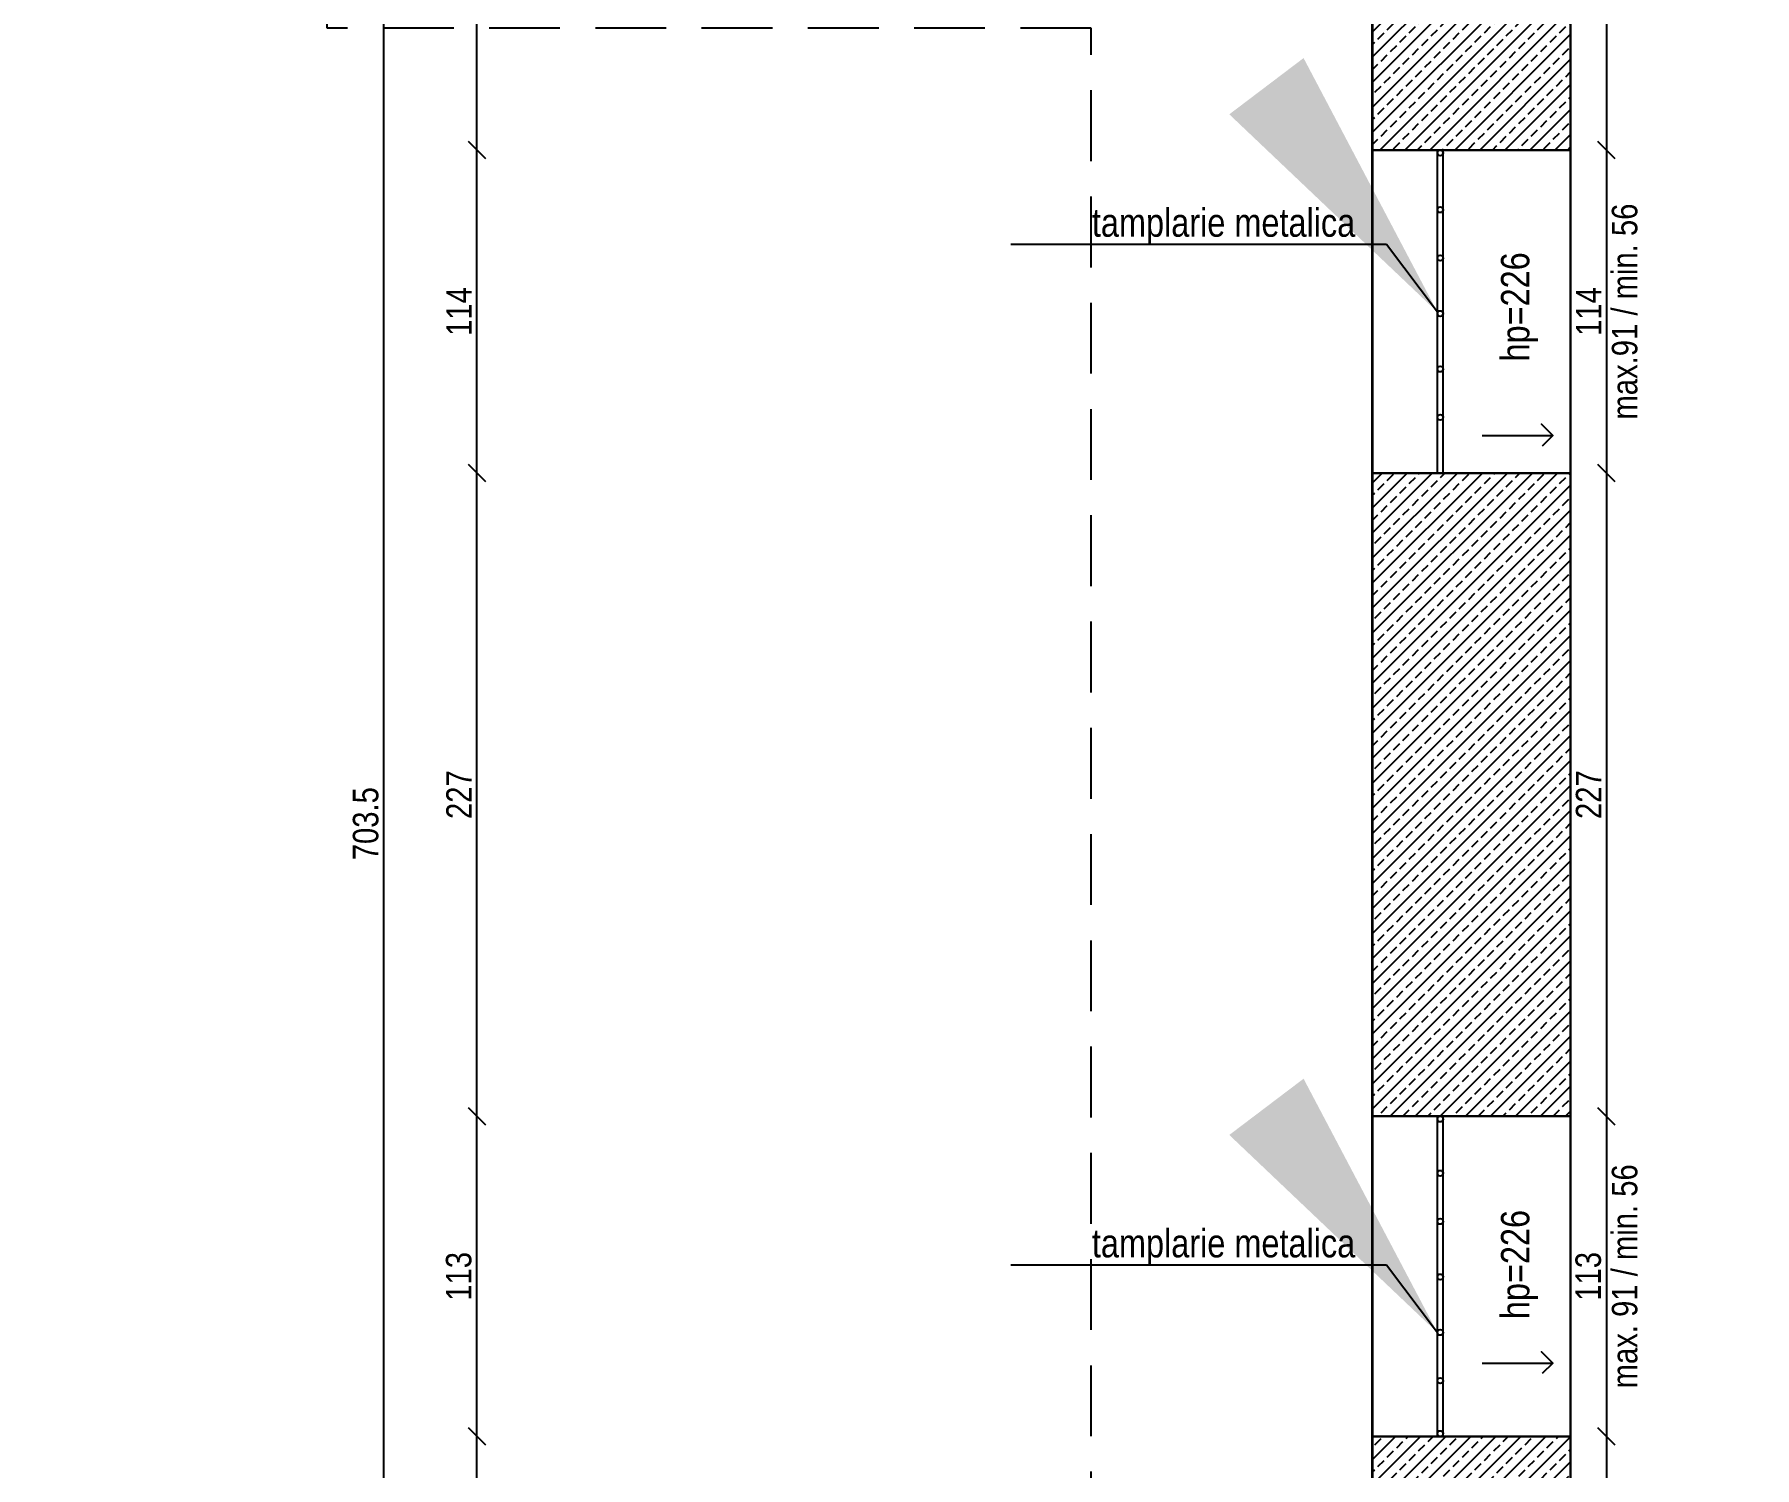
# Model space of a CAD drawing. Header units: metres. Extents: x 493 to 630, y -132 to -15.
# Drawn here: x 555.41 to 561.48, y -57.11 to -52.05 of the extents above; entities that cross this region are included whole.
import ezdxf
from ezdxf import colors
from ezdxf.entities.mleader import LeaderData, LeaderLine
from ezdxf.math import Vec2, Vec3

# ---------------------------------------------------------------- set-up
doc = ezdxf.new("R2010")
doc.units = ezdxf.units.M
doc.header["$MEASUREMENT"] = 0
doc.header["$PDMODE"] = 3
doc.linetypes.add('HIDDEN2', pattern=[0.1875, 0.125, -0.0625])
for name, color, linetype in [('a_caramida', 2, 'Continuous'), ('a_cote_50', 9, 'Continuous'), ('a_metal', 42, 'Continuous'), ('a_pereti_hasuri', 253, 'Continuous'), ('a_scari_punctat', 40, 'HIDDEN2'), ('a_termoizolatie', 8, 'Continuous'), ('a_text', 7, 'Continuous'), ('a_vederi', 74, 'Continuous')]:
    doc.layers.add(name, color=color, linetype=linetype)
doc.layers.add('a_suprafete', color=7, linetype='Continuous', plot=False)
doc.styles.get("Standard").update_dxf_attribs({"font": 'ARIALN.TTF'})
doc.dimstyles.new('50 cote', dxfattribs={"dimtxt": 0.09, "dimasz": 0.06, "dimexe": 0, "dimexo": 0, "dimgap": 0.018, "dimtad": 1, "dimdec": 1, "dimlfac": 100, "dimrnd": 0.5, "dimdsep": 46, "dimtxsty": 'Standard', "dimblk": 'OBLIQUE', "dimcen": 0.00045, "dimclrd": 256, "dimclrt": 4, "dimadec": 1, "dimazin": 0, "dimtfac": 1, "dimtdec": 1, "dimtix": 1, "dimtofl": 0, "dimtmove": 0, "dimatfit": 3, "dimldrblk": 'OBLIQUE', "dimfxl": 0, "dimtolj": 1, "dimtzin": 0, "dimarcsym": 0})
pattern_1 = [(45, (-4876.954644, 8292.469365), (-0.04419417382, 0.04419417382), []), (45, (-4876.91045, 8292.469365), (-0.04419417382, 0.04419417382), [0.03125, -0.015625])]

# ---------------------------------------------------------------- blocks, each defined once
blk = doc.blocks.new('_Oblique')
at = {"color": 0, "linetype": 'ByBlock', "lineweight": -2}
blk.add_line((-0.5, -0.5), (0.5, 0.5), dxfattribs=at)
blk = doc.blocks.new('*D460')
at = {"layer": 'a_termoizolatie', "lineweight": -2, "ltscale": 0.3}
blk.add_line((560.9619, -49.8361), (560.9619, -52.4561), dxfattribs=at)
at = {"layer": 'Defpoints', "color": 0, "ltscale": 0.3}
for p in [(560.8651, -49.8361), (560.8351, -52.4561), (560.9619, -52.4561)]:
    blk.add_point(p, dxfattribs=at)
at = {"layer": 'a_termoizolatie', "lineweight": -2, "ltscale": 0.3, "xscale": 0.06, "yscale": 0.06, "zscale": 0.06}
for p, rotation in [((560.9619, -49.8361), 90), ((560.9619, -52.4561), 270)]:
    blk.add_blockref('_Oblique', p, dxfattribs=dict(at, rotation=rotation))
at = {"layer": 'a_termoizolatie', "color": 4, "ltscale": 0.3, "insert": (560.8979, -51.1461), "char_height": 0.09, "attachment_point": 5, "rotation": 90}
blk.add_mtext('\\A1;262', dxfattribs=at)
blk = doc.blocks.new('*D461')
at = {"layer": 'a_termoizolatie', "lineweight": -2, "ltscale": 0.3}
blk.add_line((560.9619, -52.4561), (560.9619, -53.5961), dxfattribs=at)
at = {"layer": 'Defpoints', "color": 0, "ltscale": 0.3}
for p in [(560.8351, -52.4561), (560.8351, -53.5961), (560.9619, -53.5961)]:
    blk.add_point(p, dxfattribs=at)
at = {"layer": 'a_termoizolatie', "lineweight": -2, "ltscale": 0.3, "xscale": 0.06, "yscale": 0.06, "zscale": 0.06}
for p, rotation in [((560.9619, -52.4561), 90), ((560.9619, -53.5961), 270)]:
    blk.add_blockref('_Oblique', p, dxfattribs=dict(at, rotation=rotation))
at = {"layer": 'a_termoizolatie', "color": 4, "ltscale": 0.3, "char_height": 0.09, "attachment_point": 5, "rotation": 90}
for s, insert in [('\\A1;max.91 / min. 56', (561.0264, -53.0261)), ('\\A1;114', (560.8987, -53.0261))]:
    blk.add_mtext(s, dxfattribs=dict(at, insert=insert))
blk = doc.blocks.new('*D462')
at = {"layer": 'a_termoizolatie', "lineweight": -2, "ltscale": 0.3}
blk.add_line((560.9619, -53.5961), (560.9619, -55.8661), dxfattribs=at)
at = {"layer": 'Defpoints', "color": 0, "ltscale": 0.3}
for p in [(560.8351, -53.5961), (560.8351, -55.8661), (560.9619, -55.8661)]:
    blk.add_point(p, dxfattribs=at)
at = {"layer": 'a_termoizolatie', "lineweight": -2, "ltscale": 0.3, "xscale": 0.06, "yscale": 0.06, "zscale": 0.06}
for p, rotation in [((560.9619, -53.5961), 90), ((560.9619, -55.8661), 270)]:
    blk.add_blockref('_Oblique', p, dxfattribs=dict(at, rotation=rotation))
at = {"layer": 'a_termoizolatie', "color": 4, "ltscale": 0.3, "insert": (560.8987, -54.7311), "char_height": 0.09, "attachment_point": 5, "rotation": 90}
blk.add_mtext('\\A1;227', dxfattribs=at)
blk = doc.blocks.new('*D463')
at = {"layer": 'a_termoizolatie', "lineweight": -2, "ltscale": 0.3}
blk.add_line((560.9619, -55.8661), (560.9619, -56.9961), dxfattribs=at)
at = {"layer": 'Defpoints', "color": 0, "ltscale": 0.3}
for p in [(560.8351, -55.8661), (560.8351, -56.9961), (560.9619, -56.9961)]:
    blk.add_point(p, dxfattribs=at)
at = {"layer": 'a_termoizolatie', "lineweight": -2, "ltscale": 0.3, "xscale": 0.06, "yscale": 0.06, "zscale": 0.06}
for p, rotation in [((560.9619, -55.8661), 90), ((560.9619, -56.9961), 270)]:
    blk.add_blockref('_Oblique', p, dxfattribs=dict(at, rotation=rotation))
at = {"layer": 'a_termoizolatie', "color": 4, "ltscale": 0.3, "char_height": 0.09, "attachment_point": 5, "rotation": 90}
for s, insert in [('\\A1;max. 91 / min. 56', (561.0264, -56.4311)), ('\\A1;113', (560.8979, -56.4311))]:
    blk.add_mtext(s, dxfattribs=dict(at, insert=insert))
blk = doc.blocks.new('*D464')
at = {"layer": 'a_termoizolatie', "lineweight": -2, "ltscale": 0.3}
blk.add_line((560.9619, -56.9961), (560.9619, -59.4461), dxfattribs=at)
at = {"layer": 'Defpoints', "color": 0, "ltscale": 0.3}
for p in [(560.8351, -56.9961), (560.8351, -59.4461), (560.9619, -59.4461)]:
    blk.add_point(p, dxfattribs=at)
at = {"layer": 'a_termoizolatie', "lineweight": -2, "ltscale": 0.3, "xscale": 0.06, "yscale": 0.06, "zscale": 0.06}
for p, rotation in [((560.9619, -56.9961), 90), ((560.9619, -59.4461), 270)]:
    blk.add_blockref('_Oblique', p, dxfattribs=dict(at, rotation=rotation))
at = {"layer": 'a_termoizolatie', "color": 4, "ltscale": 0.3, "insert": (560.8979, -58.2211), "char_height": 0.09, "attachment_point": 5, "rotation": 90}
blk.add_mtext('\\A1;245', dxfattribs=at)
blk = doc.blocks.new('*D1214')
at = {"layer": 'a_cote_50', "lineweight": -2, "ltscale": 0.3}
blk.add_line((-0.092, -32.6304), (-0.092, -31.2759), dxfattribs=at)
at = {"layer": 'Defpoints', "color": 0, "ltscale": 0.3}
for p in [(-0.092, -31.2759), (7.9063, -31.2759), (0.1988, -32.6304)]:
    blk.add_point(p, dxfattribs=at)
at = {"layer": 'a_cote_50', "lineweight": -2, "ltscale": 0.3, "xscale": 0.06, "yscale": 0.06, "zscale": 0.06}
for p, rotation in [((-0.092, -31.2759), 90), ((-0.092, -32.6304), 270)]:
    blk.add_blockref('_Oblique', p, dxfattribs=dict(at, rotation=rotation))
at = {"layer": 'a_cote_50', "color": 4, "ltscale": 0.3, "insert": (-0.156, -31.9531), "char_height": 0.09, "attachment_point": 5, "rotation": 90}
blk.add_mtext('\\A1;135.5', dxfattribs=at)
blk = doc.blocks.new('*D1222')
at = {"layer": 'a_cote_50', "lineweight": -2, "ltscale": 0.3}
blk.add_line((-0.092, -31.2759), (-0.092, -30.1459), dxfattribs=at)
at = {"layer": 'Defpoints', "color": 0, "ltscale": 0.3}
for p in [(-0.092, -30.1459), (7.9063, -30.1459), (7.9063, -31.2759)]:
    blk.add_point(p, dxfattribs=at)
at = {"layer": 'a_cote_50', "lineweight": -2, "ltscale": 0.3, "xscale": 0.06, "yscale": 0.06, "zscale": 0.06}
for p, rotation in [((-0.092, -30.1459), 90), ((-0.092, -31.2759), 270)]:
    blk.add_blockref('_Oblique', p, dxfattribs=dict(at, rotation=rotation))
at = {"layer": 'a_cote_50', "color": 4, "ltscale": 0.3, "insert": (-0.156, -30.7109), "char_height": 0.09, "attachment_point": 5, "rotation": 90}
blk.add_mtext('\\A1;113', dxfattribs=at)
blk = doc.blocks.new('*D1223')
at = {"layer": 'a_cote_50', "lineweight": -2, "ltscale": 0.3}
blk.add_line((-0.092, -30.1459), (-0.092, -27.8759), dxfattribs=at)
at = {"layer": 'Defpoints', "color": 0, "ltscale": 0.3}
for p in [(-0.092, -27.8759), (7.9063, -27.8759), (7.9063, -30.1459)]:
    blk.add_point(p, dxfattribs=at)
at = {"layer": 'a_cote_50', "lineweight": -2, "ltscale": 0.3, "xscale": 0.06, "yscale": 0.06, "zscale": 0.06}
for p, rotation in [((-0.092, -27.8759), 90), ((-0.092, -30.1459), 270)]:
    blk.add_blockref('_Oblique', p, dxfattribs=dict(at, rotation=rotation))
at = {"layer": 'a_cote_50', "color": 4, "ltscale": 0.3, "insert": (-0.1552, -29.0109), "char_height": 0.09, "attachment_point": 5, "rotation": 90}
blk.add_mtext('\\A1;227', dxfattribs=at)
blk = doc.blocks.new('*D1224')
at = {"layer": 'a_cote_50', "lineweight": -2, "ltscale": 0.3}
blk.add_line((-0.092, -27.8759), (-0.092, -26.7359), dxfattribs=at)
at = {"layer": 'Defpoints', "color": 0, "ltscale": 0.3}
for p in [(-0.092, -26.7359), (7.9063, -26.7359), (7.9063, -27.8759)]:
    blk.add_point(p, dxfattribs=at)
at = {"layer": 'a_cote_50', "lineweight": -2, "ltscale": 0.3, "xscale": 0.06, "yscale": 0.06, "zscale": 0.06}
for p, rotation in [((-0.092, -26.7359), 90), ((-0.092, -27.8759), 270)]:
    blk.add_blockref('_Oblique', p, dxfattribs=dict(at, rotation=rotation))
at = {"layer": 'a_cote_50', "color": 4, "ltscale": 0.3, "insert": (-0.1552, -27.3059), "char_height": 0.09, "attachment_point": 5, "rotation": 90}
blk.add_mtext('\\A1;114', dxfattribs=at)
blk = doc.blocks.new('*D1225')
at = {"layer": 'a_cote_50', "lineweight": -2, "ltscale": 0.3}
blk.add_line((-0.092, -26.7359), (-0.092, -25.5964), dxfattribs=at)
at = {"layer": 'Defpoints', "color": 0, "ltscale": 0.3}
for p in [(-0.092, -25.5964), (7.9063, -25.5964), (7.9063, -26.7359)]:
    blk.add_point(p, dxfattribs=at)
at = {"layer": 'a_cote_50', "lineweight": -2, "ltscale": 0.3, "xscale": 0.06, "yscale": 0.06, "zscale": 0.06}
for p, rotation in [((-0.092, -25.5964), 90), ((-0.092, -26.7359), 270)]:
    blk.add_blockref('_Oblique', p, dxfattribs=dict(at, rotation=rotation))
at = {"layer": 'a_cote_50', "color": 4, "ltscale": 0.3, "insert": (-0.1552, -26.1661), "char_height": 0.09, "attachment_point": 5, "rotation": 90}
blk.add_mtext('\\A1;114', dxfattribs=at)
blk = doc.blocks.new('*D1229')
at = {"layer": 'a_cote_50', "lineweight": -2, "ltscale": 0.3}
blk.add_line((-0.4204, -32.6304), (-0.4204, -25.5964), dxfattribs=at)
at = {"layer": 'Defpoints', "color": 0, "ltscale": 0.3}
for p in [(-0.4204, -25.5964), (7.9063, -25.5964), (0.1988, -32.6304)]:
    blk.add_point(p, dxfattribs=at)
at = {"layer": 'a_cote_50', "lineweight": -2, "ltscale": 0.3, "xscale": 0.06, "yscale": 0.06, "zscale": 0.06}
for p, rotation in [((-0.4204, -25.5964), 90), ((-0.4204, -32.6304), 270)]:
    blk.add_blockref('_Oblique', p, dxfattribs=dict(at, rotation=rotation))
at = {"layer": 'a_cote_50', "color": 4, "ltscale": 0.3, "insert": (-0.4843, -29.1134), "char_height": 0.09, "attachment_point": 5, "rotation": 90}
blk.add_mtext('\\A1;703.5', dxfattribs=at)
blk = doc.blocks.new('COTE EXY')
at = {"layer": 'a_cote_50', "ltscale": 0.3}
for base, p1, p2, picture, middle in [((-0.4204, -25.5964), (0.1988, -32.6304), (7.9063, -25.5964), '*D1229', (-0.4843, -29.1134)), ((-0.092, -25.59636), (7.90627, -26.7359), (7.90634, -25.59636), '*D1225', (-0.15519, -26.16613)), ((-0.092, -26.7359), (7.9063, -27.8759), (7.9063, -26.7359), '*D1224', (-0.1552, -27.3059)), ((-0.092, -27.8759), (7.9063, -30.1459), (7.9063, -27.8759), '*D1223', (-0.1552, -29.0109)), ((-0.092, -30.1459), (7.9063, -31.2759), (7.9063, -30.1459), '*D1222', (-0.156, -30.7109)), ((-0.092, -31.2759), (0.19875, -32.63036), (7.90627, -31.2759), '*D1214', (-0.15595, -31.95313))]:
    dim = blk.add_linear_dim(base=base, p1=p1, p2=p2, angle=90, dimstyle='50 cote', override={"dimtmove": 1}, dxfattribs=at)
    dim.commit()
    dim.dimension.update_dxf_attribs({"geometry": picture, "text_midpoint": middle})

msp = doc.modelspace()

# ---------------------------------------------------------------- hatches: boundary and pattern name
at = {"layer": 'a_pereti_hasuri', "ltscale": 0.3}
h = msp.add_hatch(dxfattribs=at)
h.set_pattern_fill('ANSI33', color=256, scale=0.25, style=0)
h.set_pattern_definition(pattern_1)
h.paths.add_polyline_path([(559.5361, -51.3166), (559.5361, -50.3211), (560.0461, -50.3211), (560.0461, -49.7911), (560.5561, -49.7911), (560.5561, -49.6961), (560.8351, -49.6961), (560.8351, -52.4561), (560.1351, -52.4561), (560.1351, -51.3166)])
h = msp.add_hatch(dxfattribs=at)
h.set_pattern_fill('ANSI33', color=256, scale=0.25, style=0)
h.set_pattern_definition(pattern_1)
h.paths.add_polyline_path([(560.1351, -53.5961), (560.8351, -53.5961), (560.8351, -55.8661), (560.1351, -55.8661)])
h = msp.add_hatch(dxfattribs=at)
h.set_pattern_fill('ANSI33', color=256, scale=0.25, style=0)
h.set_pattern_definition(pattern_1)
h.paths.add_polyline_path([(560.8351, -59.5861), (560.5561, -59.5861), (560.5561, -59.4961), (560.0611, -59.4961), (560.0611, -59.2361), (559.8111, -59.2361), (559.8111, -58.3506), (560.1351, -58.3506), (560.1351, -56.9961), (560.8351, -56.9961)])

# ---------------------------------------------------------------- linework, layer by layer
at = {"layer": 'a_caramida', "ltscale": 0.3}
for points in [[(559.5361, -51.3166), (559.5361, -50.3211), (560.0461, -50.3211), (560.0461, -49.7911), (560.5561, -49.7911), (560.5561, -49.6961), (560.8351, -49.6961), (560.8351, -52.4561), (560.1351, -52.4561), (560.1351, -51.3166)], [(560.1351, -53.5961), (560.8351, -53.5961), (560.8351, -55.8661), (560.1351, -55.8661)], [(560.8351, -59.5861), (560.5561, -59.5861), (560.5561, -59.4961), (560.5561, -59.4961), (560.5561, -59.4961), (560.0611, -59.4961), (560.0611, -59.2361), (559.8111, -59.2361), (559.8111, -58.3506), (560.1351, -58.3506), (560.1351, -56.9961), (560.8351, -56.9961)]]:
    msp.add_lwpolyline(points, close=True, dxfattribs=at)
at = {"layer": 'a_cote_50', "ltscale": 0.3}
for points in [[(568.7453, -89.1211), (570.9453, -89.1211), (570.9453, -40.2745), (567.4818, -40.5631), (568.5645, -28.8028), (539.9527, -21.8688), (539.835, -22.3547), (536.1514, -21.462), (536.2469, -30.2915), (538.1811, -30.7603), (536.881, -36.125), (548.6367, -38.9739), (557.2625, -41.0914), (557.2618, -51.3164), (560.1356, -51.3166), (560.1356, -58.222), (560.1356, -71.7996), (557.2551, -71.7996), (557.3251, -78.5696), (553.7851, -78.5696), (553.7851, -89.1211), (570.9453, -89.1211)], [(504.215, -79.3896), (553.7851, -79.3896), (553.7851, -72.7776), (553.5851, -72.7776), (553.5851, -64.0296), (552.4276, -64.0296), (552.4276, -58.3506), (560.1351, -58.3506), (560.1351, -51.3166), (557.296, -51.3164), (557.2625, -41.0914)]]:
    msp.add_lwpolyline(points, dxfattribs=at)
at = {"layer": 'a_metal', "ltscale": 0.3}
for centre in [(560.3753, -52.4661), (560.3753, -52.6671), (560.3753, -52.8373), (560.3753, -53.0332), (560.3753, -53.2291), (560.3753, -53.3994), (560.3753, -55.8761), (560.3753, -56.0671), (560.3753, -56.2373), (560.3753, -56.4332), (560.3753, -56.6291), (560.3753, -56.7994), (560.3753, -56.9861)]:
    msp.add_circle(centre, 0.01, dxfattribs=at)
at = {"layer": 'a_scari_punctat', "ltscale": 2}
msp.add_lwpolyline([(524.9835, -78.4648), (556.3323, -78.4648), (556.336, -70.6526), (559.1467, -70.6526), (559.1467, -65.0296), (551.443, -65.0296), (551.443, -57.3703), (559.143, -57.3703), (559.1431, -52.0265), (556.4463, -52.0265), (556.4099, -41.0734)], dxfattribs=at)
at = {"layer": 'a_suprafete', "ltscale": 0.3}
msp.add_lwpolyline([(560.8351, -60.5061), (560.8351, -48.1261), (562.8951, -48.1261), (562.8951, -60.5061)], close=True, dxfattribs=at)
at = {"layer": 'a_termoizolatie', "ltscale": 0.3}
for points in [[(560.5233, -53.4636), (560.7722, -53.4636), (560.732, -53.4234), (560.7722, -53.4636), (560.7351, -53.5007)], [(560.5233, -56.7372), (560.7722, -56.7372), (560.732, -56.697), (560.7722, -56.7372), (560.7351, -56.7743)]]:
    msp.add_lwpolyline(points, dxfattribs=at)
at = {"layer": 'a_vederi', "ltscale": 0.3}
for p, q in [((560.3653, -53.5961), (560.3653, -52.4561)), ((560.3851, -53.5961), (560.3851, -52.4561)), ((560.3653, -56.9961), (560.3653, -55.8661)), ((560.3851, -56.9961), (560.3851, -55.8661))]:
    msp.add_line(p, q, dxfattribs=at)
for points in [[(560.1351, -52.4561), (560.8351, -52.4561), (560.8351, -53.5961), (560.1351, -53.5961)], [(560.1351, -55.8661), (560.8351, -55.8661), (560.8351, -56.9961), (560.1351, -56.9961)]]:
    msp.add_lwpolyline(points, close=True, dxfattribs=at)

# ---------------------------------------------------------------- block references
at = {"layer": 'a_cote_50'}
msp.add_blockref('COTE EXY', (557.0671, -25.7202), dxfattribs=at)

# ---------------------------------------------------------------- texts
at = {"layer": 'a_text', "char_height": 0.1, "width": 1.87247, "attachment_point": 7, "rotation": 90}
for insert in [(560.7197, -53.2024), (560.7197, -56.5823)]:
    msp.add_mtext('hp=226', dxfattribs=dict(at, insert=insert))

# ---------------------------------------------------------------- dimensions: what is measured, and where the dimension line sits
at = {"layer": 'a_termoizolatie', "ltscale": 0.3}
for base, p1, p2, picture, middle in [((560.9619, -52.4561), (560.8651, -49.8361), (560.8351, -52.4561), '*D460', (560.8979, -51.1461)), ((560.9619, -55.8661), (560.8351, -53.5961), (560.8351, -55.8661), '*D462', (560.8987, -54.7311)), ((560.9619, -59.4461), (560.8351, -56.9961), (560.8351, -59.4461), '*D464', (560.8979, -58.2211))]:
    dim = msp.add_linear_dim(base=base, p1=p1, p2=p2, angle=90, dimstyle='50 cote', override={"dimtmove": 1}, dxfattribs=at)
    dim.commit()
    dim.dimension.update_dxf_attribs({"geometry": picture, "text_midpoint": middle})
for base, p1, p2, text, picture, middle in [((560.9619, -53.5961), (560.8351, -52.4561), (560.8351, -53.5961), '<>\\Xmax.91 / min. 56', '*D461', (560.9619, -53.0261)), ((560.9619, -56.9961), (560.8351, -55.8661), (560.8351, -56.9961), '<>\\Xmax. 91 / min. 56', '*D463', (560.9619, -56.4311))]:
    dim = msp.add_linear_dim(base=base, p1=p1, p2=p2, angle=90, text=text, dimstyle='50 cote', override={"dimtmove": 1}, dxfattribs=at)
    dim.commit()
    dim.dimension.update_dxf_attribs({"geometry": picture, "text_midpoint": middle})

# ---------------------------------------------------------------- leaders
ml = msp.add_multileader_mtext('Standard')
ml.set_content('tamplarie metalica', color=256)
ml.set_leader_properties()
ml.build(insert=Vec2(0, 0))
ml.multileader.update_dxf_attribs({"text_left_attachment_type": 6, "text_right_attachment_type": 6, "dogleg_length": 0.1, "arrow_head_size": 0})
ctx = ml.context
ctx.base_point, ctx.char_height, ctx.arrow_head_size, ctx.landing_gap_size, ctx.plane_origin = Vec3(559.1428, -52.7899), 0.1, 0, 0.01, Vec3(560.1654, -52.918)
ctx.left_attachment, ctx.right_attachment, ctx.text_align_type = 6, 6, 2
notes = []
notes.append((ctx, [(1, (1, 1, 0), (560.1851, -52.7899), (-1, 0), 0.1, [(0, [(560.3654, -53.028)], 0, [])])]))
ctx.mtext.insert, ctx.mtext.alignment, ctx.mtext.flow_direction = Vec3(560.0751, -52.6621), 3, 5
ml = msp.add_multileader_mtext('Standard')
ml.set_content('tamplarie metalica', color=256)
ml.set_leader_properties()
ml.build(insert=Vec2(0, 0))
ml.multileader.update_dxf_attribs({"text_left_attachment_type": 6, "text_right_attachment_type": 6, "dogleg_length": 0.1, "arrow_head_size": 0})
ctx = ml.context
ctx.base_point, ctx.char_height, ctx.arrow_head_size, ctx.landing_gap_size, ctx.plane_origin = Vec3(559.1428, -56.392), 0.1, 0, 0.01, Vec3(560.1654, -56.5201)
ctx.left_attachment, ctx.right_attachment, ctx.text_align_type = 6, 6, 2
notes.append((ctx, [(1, (1, 1, 0), (560.1851, -56.392), (-1, 0), 0.1, [(0, [(560.3654, -56.6301)], 0, [])])]))
ctx.mtext.insert, ctx.mtext.alignment, ctx.mtext.flow_direction = Vec3(560.0751, -56.2642), 3, 5
for ctx, leaders in notes:
    for number, flags, end, landing, length, lines in leaders:
        leader = LeaderData()
        leader.index, (leader.has_last_leader_line, leader.has_dogleg_vector, leader.attachment_direction) = number, flags
        leader.last_leader_point, leader.dogleg_vector, leader.dogleg_length = Vec3(end), Vec3(landing), length
        for number, points, colour, breaks in lines:
            line = LeaderLine()
            line.index, line.vertices, line.color, line.breaks = number, Vec3.list(points), colors.encode_raw_color(colour), breaks
            leader.lines.append(line)
        ctx.leaders.append(leader)

doc.saveas('drawing.dxf')
